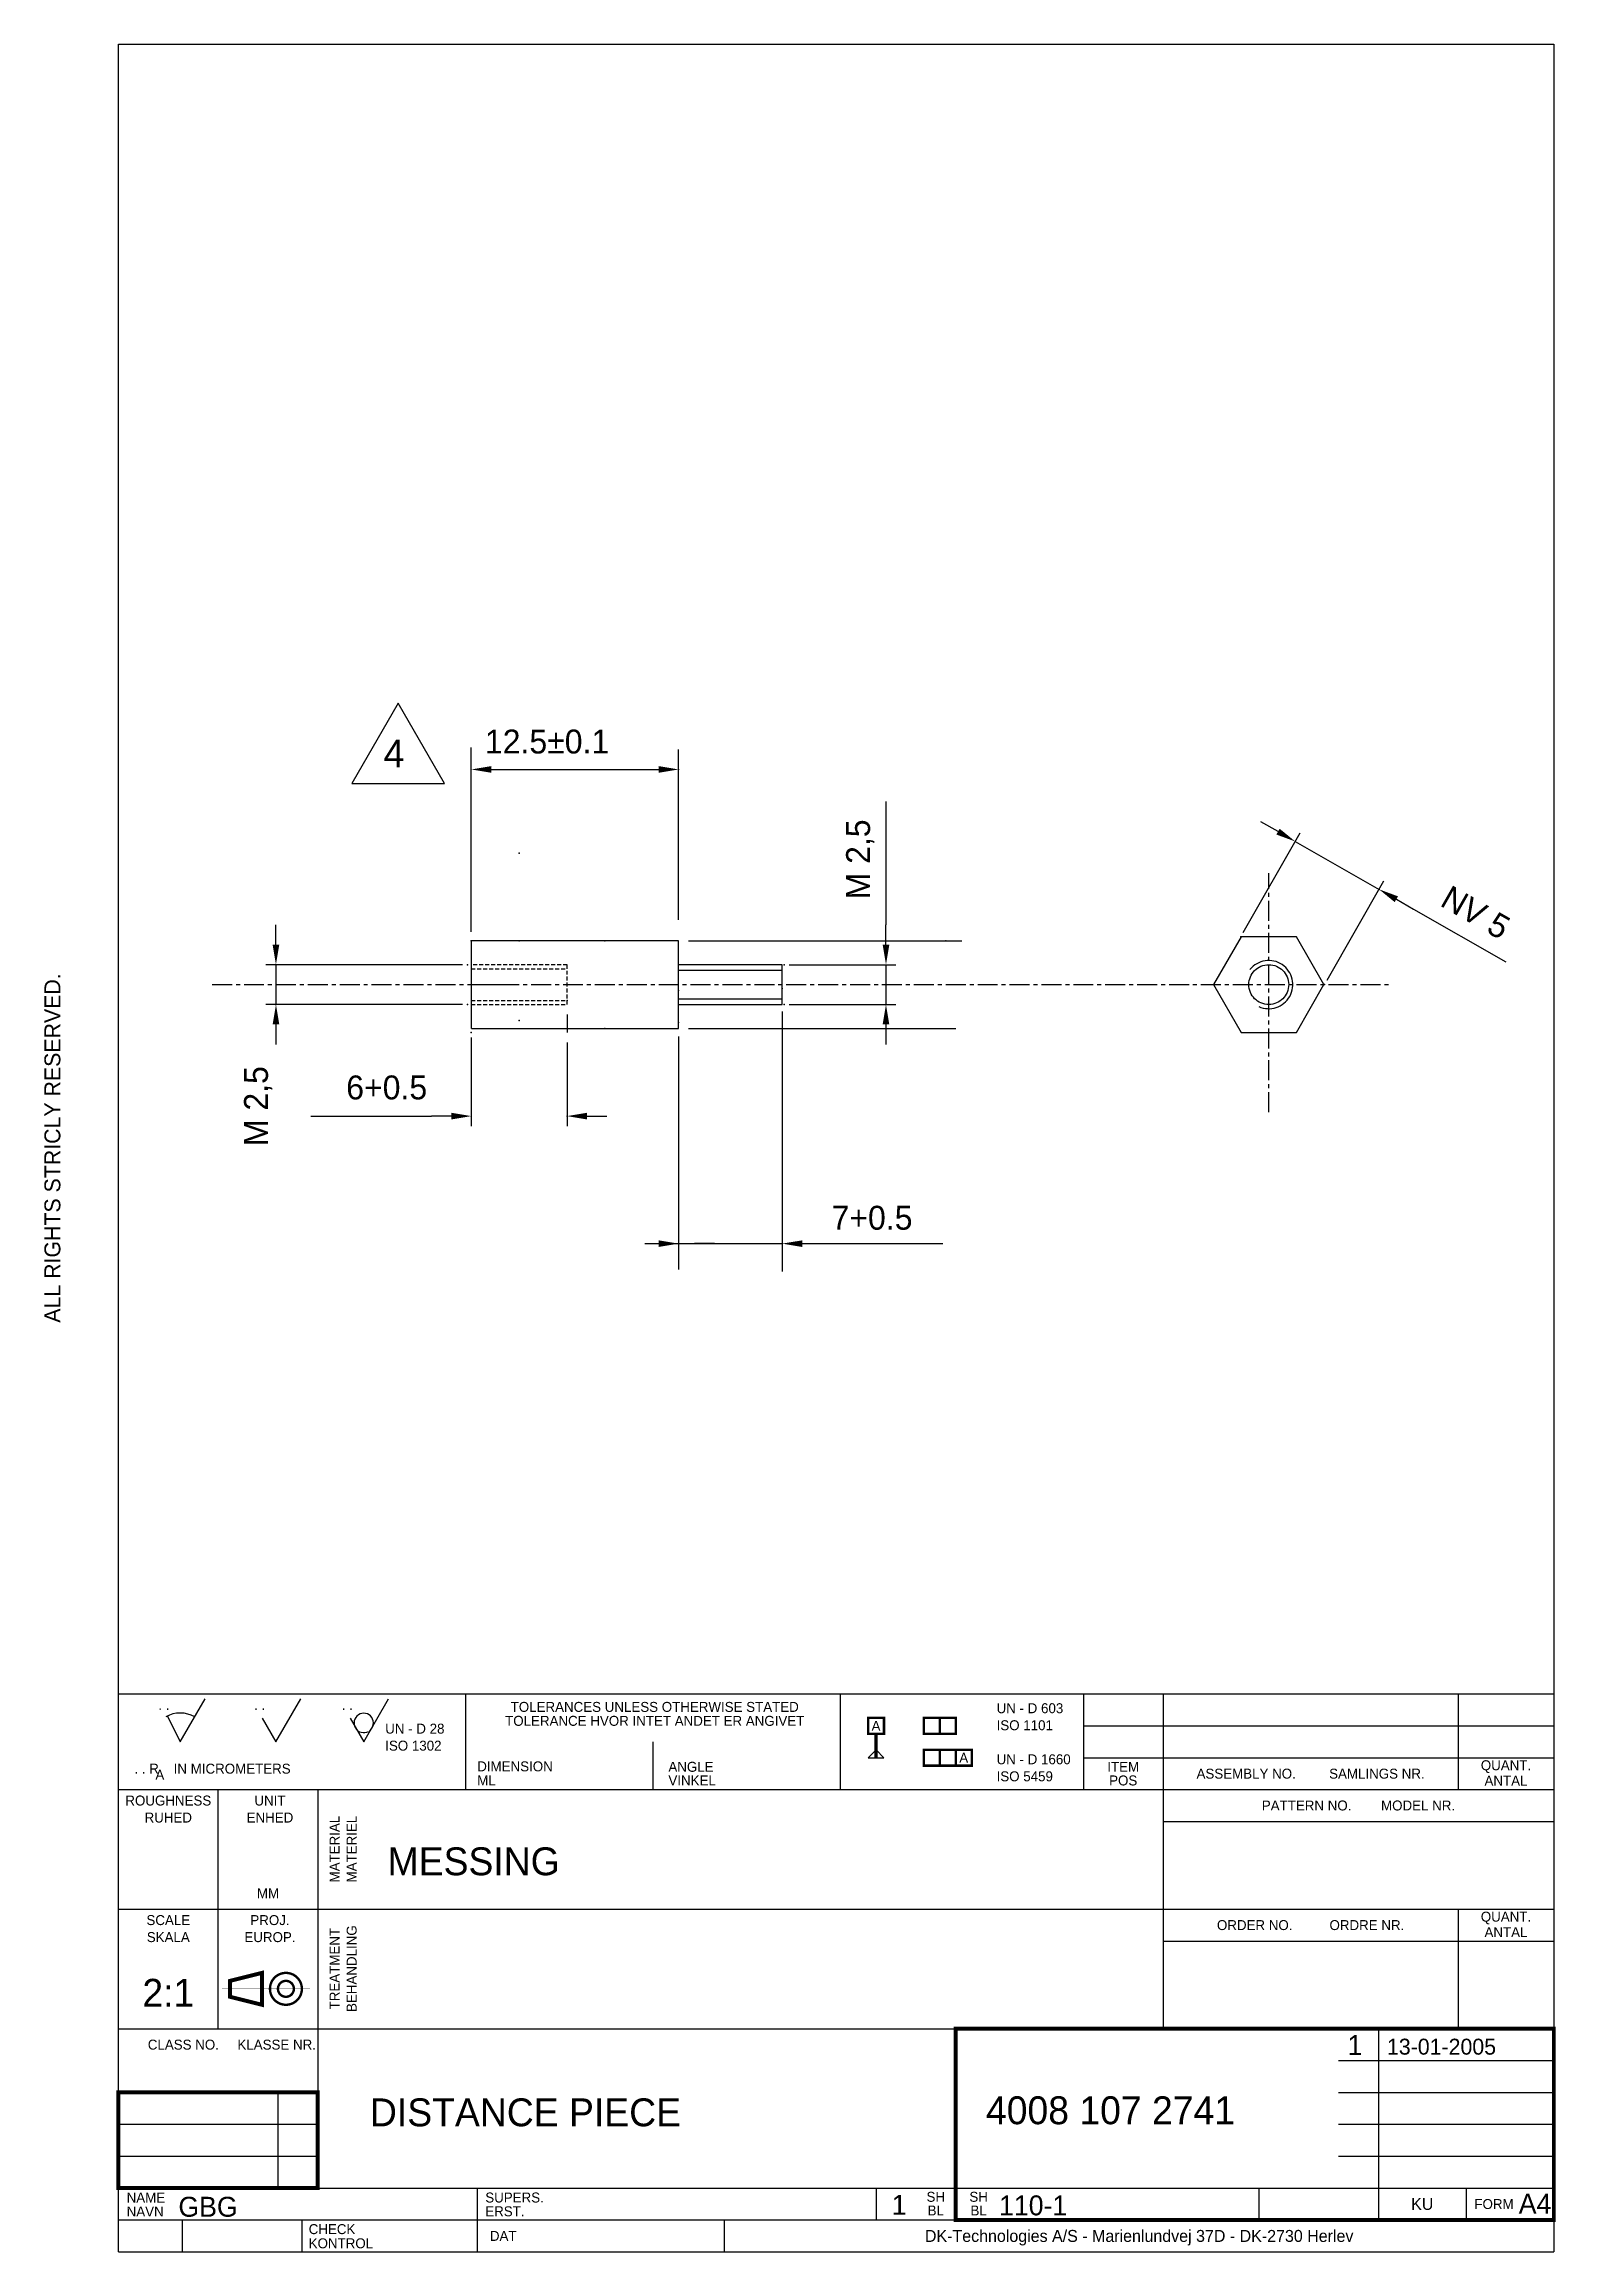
# Model space of a CAD drawing. Extents: x 11 to 200, y 10 to 287.
import ezdxf
from ezdxf.enums import TextEntityAlignment as Align

# ---------------------------------------------------------------- set-up
doc = ezdxf.new("R2010")
doc.units = 0
doc.header["$MEASUREMENT"] = 0
for name, pattern in [('CENTER', [2, 1.25, -0.25, 0.25, -0.25]), ('CENTERX2', [4, 2.5, -0.5, 0.5, -0.5]), ('DASHDOTX2', [50.8, 25.4, -12.7, 0, -12.7]), ('HIDDENX2', [0.75, 0.5, -0.25])]:
    doc.linetypes.add(name, pattern=pattern)
for name, color, linetype in [('110-1', 10, 'CONTINUOUS'), ('110-1DIM', 1, 'CONTINUOUS'), ('110-1M', 3, 'CONTINUOUS')]:
    doc.layers.add(name, color=color, linetype=linetype)
doc.styles.add('TXT', font='txt')
doc.styles.add('UV', font='UV.SHX')

msp = doc.modelspace()

# ---------------------------------------------------------------- linework, layer by layer
at = {"layer": '110-1'}
for p, q in [((45, 67), (45, 50)), ((65, 18), (65, 14)), ((43, 14), (43, 10))]:
    msp.add_line(p, q, dxfattribs=at)
for points in [[(20, 10), (20, 287), (200, 287), (200, 10)], [(20, 80), (200, 80)], [(26.15192378864668, 77.23205080756888), (27.75, 74), (30.8685888495279, 79.36650848224347)], [(38.03748514276038, 76.9698057258089), (39.75, 74), (42.8685888495279, 79.36650848224347)], [(49.03748514276037, 76.9698057258089), (50.75, 74), (53.8685888495279, 79.36650848224347)], [(63.5, 80), (63.5, 68)], [(110.5, 80), (110.5, 68)], [(141, 80), (141, 68)], [(151, 80), (151, 38)], [(188, 80), (188, 68)], [(141, 76), (200, 76)], [(87, 74), (87, 68)], [(141, 72), (200, 72)], [(20, 68), (200, 68)], [(32.5, 38), (32.5, 68)], [(45, 68), (45, 18)], [(151.0905294119907, 64.00669696654226), (200.0905294119907, 64.00669696654226)], [(20, 53), (200, 53)], [(188, 53), (188, 38)], [(151, 49), (200, 49)], [(20, 38), (200, 38)], [(178, 38), (178, 14)], [(173, 34), (200, 34)], [(40, 30), (40, 18)], [(173, 30), (200, 30)], [(20, 26), (45, 26)], [(173, 26), (200, 26)], [(20, 22), (45, 22)], [(173, 22), (200, 22)], [(20, 18), (200, 18)], [(65, 18), (65, 10)], [(115, 18), (115, 14)], [(125, 18), (125, 14)], [(163, 18), (163, 14)], [(189, 18), (189, 14)], [(20, 14), (200, 14)], [(28, 14), (28, 10)], [(43, 14), (43, 10)], [(96, 10), (96, 14)], [(20, 10), (200, 10)]]:
    msp.add_lwpolyline(points, dxfattribs=at)
for points, const_width in [([(114, 77), (116, 77), (116, 75), (114, 75)], 0.3), ([(121, 75), (123, 75), (123, 77), (121, 77)], 0.3), ([(123, 75), (125, 75), (125, 77), (123, 77)], 0.3), ([(121, 71), (123, 71), (123, 73), (121, 73)], 0.3), ([(123, 71), (125, 71), (125, 73), (123, 73)], 0.3), ([(125, 73), (127, 73), (127, 71), (125, 71)], 0.3), ([(125, 14), (200, 14), (200, 38), (125, 38)], 0.5)]:
    msp.add_lwpolyline(points, close=True, dxfattribs=dict(at, const_width=const_width))
for points, const_width in [([(115, 75), (115, 72)], 0.4), ([(34, 42), (38, 41), (38, 45), (34, 44), (34, 42)], 0.5), ([(20, 18), (45, 18), (45, 30), (20, 30), (20, 18)], 0.5)]:
    msp.add_lwpolyline(points, dxfattribs=dict(at, const_width=const_width))
msp.add_lwpolyline([(114, 72), (116, 72), (115, 73)], close=True, dxfattribs=at)
for points, const_width in [([(39, 43, 1), (43, 43, 1)], 0.2999999999999998), ([(40, 43, 1), (42, 43, 1)], 0.2999999999999999)]:
    msp.add_lwpolyline(points, format="xyb", close=True, dxfattribs=dict(at, const_width=const_width))
at = {"layer": '110-1', "linetype": 'CENTER', "const_width": 0.02}
for points in [[(41, 46), (41, 40)], [(33, 43), (44, 43)]]:
    msp.add_lwpolyline(points, dxfattribs=at)
at = {"layer": '110-1'}
for centre, radius, start, end in [((27.75, 74), 3.605551275464019, 59.8382447180721, 119.8382447180721), ((50.76031441017855, 76.35859236105458), 1.214781746034139, 306.4847730898729, 299.2476703006309)]:
    msp.add_arc(centre, radius, start, end, dxfattribs=at)
at = {"layer": '110-1DIM', "linetype": 'ByBlock'}
for p, q in [((64.25, 177.375), (64.25, 198.75)), ((90.25, 177.125), (90.25, 198.5)), ((66.75, 196), (87.75, 196)), ((116.25, 191.9583333333333), (116.25, 176.5)), ((165.4101613754581, 188.1941934997382), (163.2395535201469, 189.4345408456303)), ((64.25, 175.625), (64.25, 186.75)), ((161.060086836473, 175.5426519638278), (168.2009429037153, 188.0391500815017)), ((167.5807692307692, 186.9538461538462), (178.0807692307692, 180.9538461538462)), ((171.560086836473, 169.5426519638278), (178.7009429037153, 182.0391500815018)), ((180.2513770860804, 179.7134988079541), (182.4219849413915, 178.473151462062)), ((182.4219849413915, 178.473151462062), (193.9623833721292, 171.8786380730691)), ((39.75, 174), (39.75, 176.5)), ((116.25, 174), (116.25, 176.5)), ((91.5, 174.5), (125.75, 174.5)), ((63.125, 171.5), (38.5, 171.5)), ((39.75, 171.5), (39.75, 166.5)), ((104.125, 171.5), (117.5, 171.5)), ((116.25, 171.5), (116.25, 166.5)), ((63.125, 166.5), (38.5, 166.5)), ((104.125, 166.5), (117.5, 166.5)), ((39.75, 164), (39.75, 161.5)), ((76.25, 165.25), (76.25, 163)), ((91.5, 163.5), (125, 163.5)), ((103.25, 165.625), (103.25, 133)), ((116.25, 164), (116.25, 161.5)), ((64.25, 162.375), (64.25, 151.25)), ((76.25, 161.75), (76.25, 151.25)), ((90.25, 162.5), (90.25, 133.25)), ((44.125, 152.5), (59.25, 152.5)), ((61.75, 152.5), (59.25, 152.5)), ((78.75, 152.5), (81.25, 152.5)), ((86, 136.5), (94, 136.5)), ((94.75, 136.5), (92.25, 136.5)), ((92.5, 136.5), (103.25, 136.5)), ((105.75, 136.5), (108.25, 136.5)), ((108.25, 136.5), (123.375, 136.5))]:
    msp.add_line(p, q, dxfattribs=at)
at = {"layer": '110-1DIM', "color": 2, "linetype": 'CENTERX2'}
for p, q in [((164.25, 153), (164.25, 183)), ((31.75, 169), (179.25, 169))]:
    msp.add_line(p, q, dxfattribs=at)
at = {"layer": '110-1DIM', "color": 7, "linetype": 'HIDDENX2'}
for p, q in [((76.25, 171.5), (64.25, 171.5)), ((64.25, 171), (76.25, 171)), ((76.25, 166.5), (76.25, 171.5)), ((64.25, 167), (76.25, 167)), ((64.25, 166.5), (76.25, 166.5))]:
    msp.add_line(p, q, dxfattribs=at)
at = {"layer": '110-1DIM', "linetype": 'ByBlock'}
for p in [(90.25, 196), (70.25, 185.5), (178.0807692307692, 180.9538461538462), (160.75, 175), (64.25, 174.5), (70.25, 174.5), (81, 174.5), (123.75, 174.5), (63.75, 171.5), (103.5, 171.5), (171.25, 169), (39.75, 166.5), (63.75, 166.5), (76.25, 167), (90.25, 168.25), (103.25, 168.5), (103.5, 166.5), (116.25, 166.5), (70.25, 164.5), (81, 163.5), (90.25, 164.25), (64.25, 163), (76.25, 152.5)]:
    msp.add_point(p, dxfattribs=at)
for points in [[(66.75, 196.4166666666667), (66.75, 195.5833333333333), (64.25, 196)], [(87.75, 196.4166666666667), (87.75, 195.5833333333333), (90.25, 196)], [(165.6168859331068, 188.5559614756234), (165.2034368178094, 187.8324255238531), (167.5807692307692, 186.9538461538462)], [(180.4581016437291, 180.0752667838393), (180.0446525284317, 179.3517308320689), (178.0807692307692, 180.9538461538462)], [(39.33333333333334, 174), (40.16666666666666, 174), (39.75, 171.5)], [(115.8333333333333, 174), (116.6666666666667, 174), (116.25, 171.5)], [(39.33333333333334, 164), (40.16666666666666, 164), (39.75, 166.5)], [(115.8333333333333, 164), (116.6666666666667, 164), (116.25, 166.5)], [(61.75, 152.9166666666667), (61.75, 152.0833333333333), (64.25, 152.5)], [(78.75, 152.9166666666667), (78.75, 152.0833333333333), (76.25, 152.5)], [(87.75, 136.0833333333333), (87.75, 136.9166666666667), (90.25, 136.5)], [(105.75, 136.0833333333333), (105.75, 136.9166666666667), (103.25, 136.5)]]:
    msp.add_solid(points, dxfattribs=at)
at = {"layer": '110-1M', "linetype": 'Continuous'}
for p, q in [((64.26944361056871, 163.5066733884222), (64.25316910761921, 174.4827622745493)), ((90.25, 163.5), (90.25, 174.5))]:
    msp.add_line(p, q, dxfattribs=at)
at = {"layer": '110-1M'}
msp.add_line((64.25, 169), (70.25, 169), dxfattribs=at)
at = {"layer": '110-1M', "flags": 128}
msp.add_lwpolyline([(55.07149878181437, 204.3053543912352), (49.24999999999997, 194.25), (60.8689417377723, 194.2361113624662)], close=True, dxfattribs=at)
at = {"layer": '110-1M', "linetype": 'Continuous'}
msp.add_lwpolyline([(160.7858983848622, 175), (157.3217967697245, 169), (160.7858983848622, 163), (167.7141016151378, 163), (171.1782032302755, 169), (167.7141016151378, 175)], close=True, dxfattribs=at)
for points in [[(64.26944361056871, 163.5066733884222), (90.25, 163.5), (90.25, 174.5), (64.25316910761921, 174.4827622745493)], [(90.25, 166.5), (103.25, 166.5), (103.25, 171.5), (90.25, 171.5)]]:
    msp.add_lwpolyline(points, dxfattribs=at)
at = {"layer": '110-1M', "color": 1, "linetype": 'Continuous'}
for points in [[(90.25, 170.8), (103.25, 170.8)], [(90.25, 167.2), (103.25, 167.2)]]:
    msp.add_lwpolyline(points, dxfattribs=at)
at = {"layer": '110-1M', "linetype": 'DASHDOTX2'}
msp.add_circle((164.25, 169), 2.5, dxfattribs=at)
at = {"layer": '110-1M', "color": 1, "linetype": 'DASHDOTX2'}
msp.add_arc((164.25, 169), 3.020761493398643, 245.5560452195834, 141.3401917459098, dxfattribs=at)

# ---------------------------------------------------------------- texts
at = {"layer": '110-1'}
msp.add_text('ALL RIGHTS STRICLY RESERVED.', height=2, rotation=90, dxfattribs=at).set_placement((12.71428571428571, 148.5), align=Align.CENTER)
for s, height, style, p in [('. .', 1.25, 'UV', (25, 78)), ('. .', 1.25, 'UV', (37, 78)), ('. .', 1.25, 'UV', (48, 78)), ('UN - D 603', 1.25, 'UV', (130.1222111527001, 77.58373823547444)), ('UN - D 28', 1.25, 'UV', (53.45153779565975, 75.02407734614562)), ('ISO 1101', 1.25, 'UV', (130.1222111527001, 75.4479114638209)), ('ISO 1302 ', 1.25, 'UV', (53.45153779565975, 72.88825057449208)), ('UN - D 1660', 1.25, 'UV', (130.1222111527001, 71.17625792051382)), ('. . R    IN MICROMETERS', 1.25, 'UV', (22, 70)), ('A', 1.25, 'UV', (24.63367499100423, 69.24320691858551)), ('DIMENSION', 1.25, 'UV', (64.99373745104464, 70.28801997642456)), ('ML', 1.25, 'UV', (64.99373745104464, 68.52234765310455)), ('ANGLE', 1.25, 'UV', (88.96506497379518, 70.2320191277991)), ('VINKEL', 1.25, 'UV', (88.96506497379518, 68.52335771047628)), ('ISO 5459', 1.25, 'UV', (130.1222111527001, 69.04043114886028)), ('NAME', 1.249999999999999, 'UV', (21.02805420544003, 16.17553048701874)), ('SUPERS.', 1.25, 'UV', (66, 16.19153286067387)), ('A4', 2.5, 'TXT', (195.6007015274129, 14.80019410617134)), ('NAVN', 1.249999999999999, 'UV', (21.02805420544003, 14.43706300589521)), ('ERST.', 1.25, 'UV', (66, 14.46198679032727)), ('CHECK', 1.25, 'UV', (43.85676158951506, 12.22404764596113)), ('KONTROL', 1.25, 'UV', (43.85676158951506, 10.44573543866218))]:
    msp.add_text(s, height=height, dxfattribs=dict(at, style=style)).set_placement(p)
at = {"layer": '110-1', "style": 'UV'}
for s, height, p in [('TOLERANCES UNLESS OTHERWISE STATED', 1.250000000000001, (87.25, 77.74975577814448)), ('TOLERANCE HVOR INTET ANDET ER ANGIVET', 1.250000000000001, (87.25, 76.00024422185551)), ('ROUGHNESS', 1.25, (26.25, 66)), ('UNIT', 1.25, (39, 66)), ('RUHED', 1.25, (26.25, 63.86417322834646)), ('ENHED', 1.25, (39, 63.86417322834646)), ('MM', 1.25, (38.75, 54.3740157480315)), ('SCALE', 1.25, (26.25, 51)), ('SKALA', 1.25, (26.25, 48.86417322834646)), ('EUROP.', 1.25, (39, 48.86417322834646)), ('PROJ.', 1.25, (39, 51))]:
    msp.add_text(s, height=height, dxfattribs=at).set_placement(p, align=Align.CENTER)
for s, height, p in [('A', 1.25, (115, 76)), ('A', 1.25, (126, 72)), ('ITEM', 1.25, (146, 70.85433070866141)), ('POS', 1.25, (146, 69.14566929133858)), ('ASSEMBLY NO.         SAMLINGS NR.', 1.25, (169.5, 70)), ('QUANT.', 1.25, (194, 70.89046010127923)), ('ANTAL', 1.25, (194, 69.11446115856329)), ('PATTERN NO.        MODEL NR.', 1.25, (175.5, 66.00492125984252)), ('QUANT.', 1.249999999999999, (194, 51.89426435991213)), ('ORDER NO.          ORDRE NR.', 1.25, (169.5, 51)), ('ANTAL', 1.249999999999999, (194, 50.11065689993039)), ('CLASS NO.     KLASSE NR.', 1.25, (34.22460671306135, 35.99999999999989)), ('SH', 1.249999999999999, (122.4953008879645, 16.90498524823715)), ('SH', 1.249999999999999, (127.8685305792917, 16.90498524823715)), ('KU', 1.5, (183.5, 16)), ('FORM', 1.25, (192.5, 16)), ('BL', 1.249999999999999, (122.4953008879645, 15.18873869770814)), ('BL', 1.249999999999999, (127.8685305792917, 15.18873869770814)), ('DAT', 1.25, (68.25082818664583, 12)), ('DK-Technologies A/S - Marienlundvej 37D - DK-2730 Herlev', 1.5, (148, 11.81102362204724))]:
    msp.add_text(s, height=height, dxfattribs=at).set_placement(p, align=Align.MIDDLE)
for s, p in [('MATERIAL', (47.10545861978721, 60.53414778724726)), ('MATERIEL', (49.24128539144075, 60.53414778724726)), ('TREATMENT', (47.10545861978721, 45.53414778724726)), ('BEHANDLING', (49.24128539144075, 45.53414778724726))]:
    msp.add_text(s, height=1.25, rotation=90, dxfattribs=at).set_placement(p, align=Align.MIDDLE)
at = {"layer": '110-1', "insert": (179.0744051209929, 36.74376938351736), "char_height": 2, "width": 55.21, "attachment_point": 1, "style": 'UV'}
msp.add_mtext('13-01-2005', dxfattribs=at)
at = {"layer": '110-1DIM', "style": 'UV'}
msp.add_text('4', height=3.5, dxfattribs=at).set_placement((53.25, 196.25))
at = {"layer": '110-1DIM', "linetype": 'ByBlock', "style": 'UV'}
for s, p in [('12.5%%p0.1', (73.75, 199.5)), ('6+0.5', (53.6375, 156.1)), ('7+0.5', (114.5, 139.75))]:
    msp.add_text(s, height=3, dxfattribs=at).set_placement(p, align=Align.MIDDLE)
for s, rotation, p in [('M 2,5', 90, (112.75, 184.7083333333333)), ('NV 5', 330.2551187030578, (190.1999964229232, 178.0597023467647)), ('M 2,5', 90, (37.25, 153.75))]:
    msp.add_text(s, height=3, rotation=rotation, dxfattribs=at).set_placement(p, align=Align.MIDDLE_CENTER)
at = {"layer": '110-1DIM', "linetype": 'Continuous', "style": 'UV'}
for s, height, p in [('MESSING', 3.5, (53.75, 57.25)), ('1', 2.5, (174.1374861019233, 34.6967084211233)), ('DISTANCE PIECE', 3.5, (51.53703072414124, 25.75303001158153)), ('4008 107 2741', 3.5, (128.788138615157, 26.01192234491792)), ('GBG', 2.5, (27.51821523546885, 14.40661022094902)), ('1', 2.5, (116.9777348815547, 14.64592797355665)), ('110-1', 2.5, (130.4325100214755, 14.58110669277563))]:
    msp.add_text(s, height=height, dxfattribs=at).set_placement(p)
at = {"layer": '110-1DIM', "linetype": 'CENTER', "style": 'UV'}
msp.add_text('2:1', height=3.5, dxfattribs=at).set_placement((23, 40.75))

doc.saveas('drawing.dxf')
